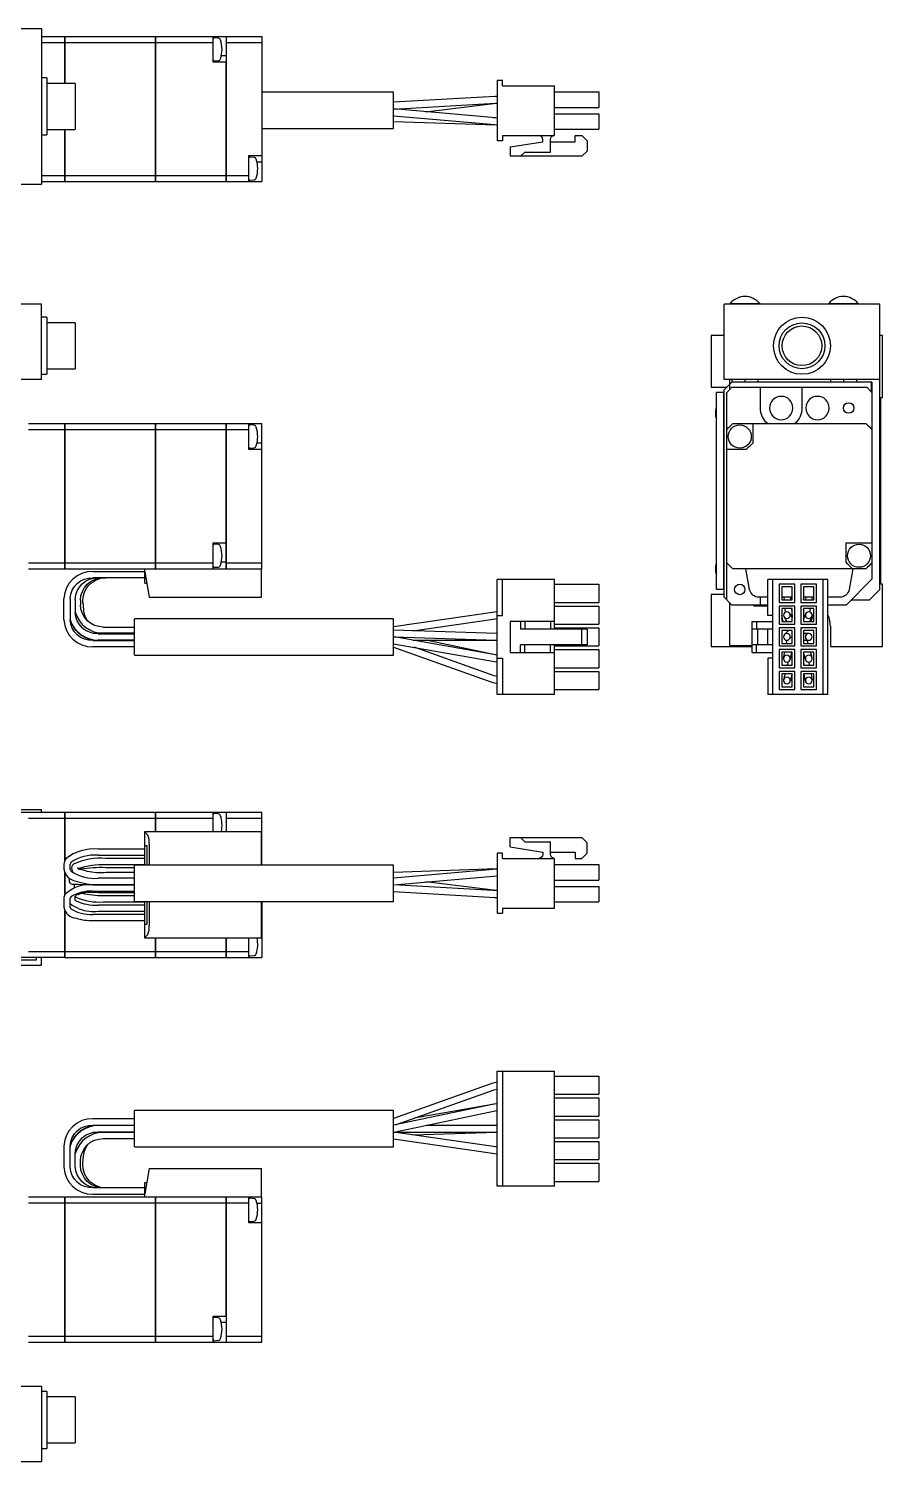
# Model space of a CAD drawing. Extents: x -2 to 434, y -8 to 288.
# Drawn here: x 269.2 to 433.9, y 11.5 to 287.8 of the extents above; entities that cross this region are included whole.
import ezdxf

# ---------------------------------------------------------------- set-up
doc = ezdxf.new("R2010")
doc.units = 0
doc.header["$LTSCALE"] = 0.5
doc.layers.add('MSM_CONTINUOUS', color=7, linetype='CONTINUOUS')

msp = doc.modelspace()

# ---------------------------------------------------------------- linework, layer by layer
at = {"layer": 'MSM_CONTINUOUS'}
for p, q in [((242.71, 287.83), (271.71, 287.83)), ((271.71, 287.83), (271.71, 257.83)), ((271.71, 286.33), (276.2, 286.33)), ((271.71, 285.17), (276.2, 285.17)), ((276.2, 277.25), (276.2, 286.33)), ((276.21, 286.33), (276.21, 277.25)), ((276.21, 286.33), (293.7, 286.33)), ((276.21, 285.17), (293.7, 285.17)), ((293.7, 258.33), (293.7, 286.33)), ((293.71, 286.32), (293.7, 286.32)), ((293.71, 285.16), (293.7, 285.16)), ((293.71, 286.33), (307.31, 286.33)), ((293.71, 286.33), (293.71, 258.33)), ((293.71, 285.17), (304.81, 285.17)), ((304.81, 281.33), (304.81, 286.33)), ((305.8, 285.99), (305.03, 286.06)), ((307.32, 286.33), (314.21, 286.33)), ((307.32, 286.33), (307.32, 258.33)), ((307.32, 285.17), (314.21, 285.17)), ((314.21, 286.33), (314.21, 258.33)), ((307.31, 282.58), (306.38, 282.58)), ((307.31, 281.33), (304.81, 281.33)), ((305.03, 281.59), (305.8, 281.66)), ((307.31, 258.33), (307.31, 281.33)), ((272.71, 278.33), (271.71, 278.33)), ((272.71, 278.33), (272.71, 267.33)), ((278.21, 277.25), (272.71, 277.25)), ((276.21, 277.4), (276.2, 277.38)), ((278.21, 277.25), (278.21, 268.4)), ((359.61, 277.82), (359.61, 266.22)), ((360.61, 277.82), (359.61, 277.82)), ((360.61, 276.82), (360.61, 277.82)), ((360.61, 276.82), (370.61, 276.82)), ((370.61, 267.22), (370.61, 276.82)), ((339.61, 275.56), (314.21, 275.56)), ((339.61, 268.56), (339.61, 275.56)), ((359.19, 274.75), (339.61, 273.63)), ((359.61, 274.77), (359.19, 274.75)), ((370.61, 275.62), (379.21, 275.62)), ((379.21, 275.62), (379.21, 272.62)), ((339.61, 272.32), (359.27, 273.45)), ((339.61, 271.02), (359.14, 269.31)), ((359.26, 270.61), (339.64, 272.33)), ((345.84, 271.78), (359.39, 273.44)), ((359.27, 273.45), (359.61, 273.47)), ((359.6, 273.46), (359.61, 273.46)), ((370.61, 272.62), (379.21, 272.62)), ((370.61, 271.42), (379.21, 271.42)), ((379.21, 271.42), (379.21, 268.42)), ((272.71, 268.4), (278.21, 268.4)), ((276.2, 258.33), (276.2, 268.4)), ((276.21, 268.4), (276.21, 258.33)), ((314.21, 268.56), (339.61, 268.56)), ((339.61, 269.93), (359.48, 269.28)), ((359.61, 270.59), (358.84, 270.64)), ((359.14, 269.31), (359.61, 269.28)), ((359.61, 270.58), (359.26, 270.61)), ((359.48, 269.28), (359.61, 269.27)), ((370.61, 268.42), (379.21, 268.42)), ((271.71, 267.33), (272.71, 267.33)), ((276.2, 267.63), (276.21, 267.61)), ((360.61, 266.22), (359.61, 266.22)), ((360.61, 267.22), (370.61, 267.22)), ((360.61, 267.22), (360.61, 266.22)), ((362.11, 265.02), (368.36, 266.02)), ((368.36, 266.02), (368.36, 266.47)), ((369.86, 264.02), (369.86, 266.47)), ((369.86, 266.02), (374.61, 266.02)), ((374.61, 267.22), (375.91, 267.22)), ((374.61, 266.02), (374.61, 267.22)), ((375.91, 267.22), (376.91, 266.22)), ((376.91, 266.22), (376.91, 264.22)), ((311.71, 263.33), (314.21, 263.33)), ((311.71, 258.33), (311.71, 263.33)), ((312.69, 262.99), (311.92, 263.06)), ((362.11, 265.02), (362.11, 263.22)), ((375.91, 263.22), (362.11, 263.22)), ((364.11, 263.22), (364.91, 264.02)), ((364.91, 264.02), (369.86, 264.02)), ((376.91, 264.22), (375.91, 263.22)), ((314.21, 262.08), (313.27, 262.08)), ((170.71, 257.83), (271.71, 257.83)), ((271.71, 259.48), (276.2, 259.48)), ((271.71, 258.33), (276.2, 258.33)), ((276.21, 259.48), (293.7, 259.48)), ((276.21, 258.33), (293.7, 258.33)), ((293.71, 259.48), (293.7, 259.48)), ((293.71, 258.34), (293.7, 258.34)), ((293.71, 259.48), (307.31, 259.48)), ((293.71, 258.33), (307.31, 258.33)), ((307.32, 259.48), (311.71, 259.48)), ((307.32, 258.33), (314.21, 258.33)), ((311.92, 258.59), (312.69, 258.66)), ((271.71, 234.66), (242.71, 234.66)), ((271.71, 220.16), (271.71, 234.66)), ((272.71, 232.16), (271.71, 232.16)), ((272.71, 232.16), (272.71, 221.16)), ((403.37, 220.16), (403.37, 234.66)), ((433.37, 234.66), (403.37, 234.66)), ((404.52, 234.82), (410.22, 234.82)), ((404.52, 234.82), (404.52, 234.66)), ((410.22, 234.66), (410.22, 234.82)), ((423.52, 234.82), (429.22, 234.82)), ((423.52, 234.82), (423.52, 234.66)), ((429.22, 234.66), (429.22, 234.82)), ((433.37, 179.66), (433.37, 234.66)), ((278.21, 231.08), (272.71, 231.08)), ((278.21, 231.08), (278.21, 222.23)), ((400.87, 228.66), (400.87, 218.66)), ((403.37, 228.66), (400.87, 228.66)), ((433.87, 228.66), (433.37, 228.66)), ((433.87, 216.66), (433.87, 228.66)), ((271.71, 221.16), (272.71, 221.16)), ((272.71, 222.23), (278.21, 222.23)), ((271.71, 220.16), (242.71, 220.16)), ((400.87, 218.66), (403.87, 218.66)), ((433.37, 220.16), (403.37, 220.16)), ((404.87, 219.66), (403.37, 218.16)), ((404.87, 218.66), (403.87, 217.66)), ((404.37, 220.16), (404.37, 218.16)), ((404.87, 220.16), (404.87, 219.66)), ((431.87, 219.66), (404.87, 219.66)), ((404.87, 218.66), (430.87, 218.66)), ((407.37, 220.16), (407.37, 219.66)), ((409.87, 220.16), (409.87, 219.66)), ((410.37, 214.66), (410.37, 218.66)), ((418.37, 218.66), (418.37, 214.66)), ((423.87, 220.16), (423.87, 219.66)), ((426.37, 220.16), (426.37, 219.66)), ((428.87, 220.16), (428.87, 219.66)), ((431.87, 217.66), (430.87, 218.66)), ((431.77, 217.76), (431.77, 219.66)), ((431.87, 219.66), (431.87, 210.54)), ((401.87, 179.66), (401.87, 217.66)), ((403.37, 217.66), (401.87, 217.66)), ((403.27, 179.66), (403.27, 217.66)), ((403.37, 178.16), (403.37, 218.16)), ((403.87, 210.55), (403.87, 217.66)), ((433.57, 216.66), (433.87, 216.66)), ((433.57, 180.66), (433.57, 216.66)), ((269.21, 211.66), (276.2, 211.66)), ((269.21, 210.5), (276.2, 210.5)), ((276.2, 183.66), (276.2, 211.66)), ((276.21, 211.66), (293.7, 211.66)), ((276.21, 211.66), (276.21, 183.66)), ((276.21, 210.5), (293.7, 210.5)), ((293.7, 183.66), (293.7, 211.66)), ((293.71, 211.65), (293.7, 211.65)), ((293.71, 210.5), (293.7, 210.5)), ((293.71, 211.66), (307.31, 211.66)), ((293.71, 211.66), (293.71, 183.66)), ((293.71, 210.5), (307.31, 210.5)), ((307.31, 183.66), (307.31, 211.66)), ((307.32, 211.66), (314.21, 211.66)), ((307.32, 211.66), (307.32, 183.66)), ((307.32, 210.5), (311.71, 210.5)), ((311.71, 206.66), (311.71, 211.66)), ((312.69, 211.32), (311.92, 211.39)), ((314.21, 183.66), (314.21, 211.66)), ((403.87, 184.81), (403.87, 210.5)), ((405.03, 211.66), (430.72, 211.66)), ((408.87, 211.66), (408.87, 207.91)), ((431.87, 210.5), (431.87, 184.81)), ((314.21, 207.91), (313.27, 207.91)), ((314.21, 206.66), (311.71, 206.66)), ((311.92, 206.93), (312.69, 206.99)), ((407.62, 206.66), (403.87, 206.66)), ((304.81, 188.66), (307.31, 188.66)), ((304.81, 183.66), (304.81, 188.66)), ((305.8, 188.32), (305.03, 188.39)), ((426.87, 188.66), (431.87, 188.66)), ((426.87, 184.91), (426.87, 188.66)), ((269.21, 184.81), (276.2, 184.81)), ((269.21, 183.66), (276.2, 183.66)), ((276.21, 184.81), (293.7, 184.81)), ((276.21, 183.66), (314.21, 183.66)), ((281.61, 183.11), (291.61, 183.11)), ((291.61, 180.86), (291.61, 183.66)), ((291.61, 183.06), (292.48, 178.16)), ((293.71, 184.81), (293.7, 184.81)), ((293.71, 183.67), (293.7, 183.67)), ((293.71, 184.81), (304.81, 184.81)), ((305.03, 183.93), (305.8, 183.99)), ((307.31, 184.91), (306.38, 184.91)), ((307.32, 184.81), (314.21, 184.81)), ((314.11, 178.16), (314.11, 183.66)), ((403.87, 177.66), (403.87, 184.76)), ((430.72, 183.66), (405.03, 183.66)), ((408.28, 179.65), (407.57, 183.66)), ((428.17, 183.66), (427.46, 179.65)), ((431.87, 184.77), (431.87, 181.66)), ((291.61, 181.91), (281.61, 181.91)), ((284.1, 181.91), (283.86, 181.9)), ((291.61, 180.86), (292, 180.86)), ((370.61, 181.61), (359.61, 181.61)), ((359.61, 159.41), (359.61, 181.61)), ((360.61, 174.61), (360.61, 181.61)), ((370.61, 172.01), (370.61, 181.61)), ((370.61, 180.66), (379.21, 180.66)), ((379.21, 180.66), (379.21, 177.16)), ((403.37, 179.66), (401.87, 179.66)), ((411.77, 174.61), (411.77, 181.61)), ((423.37, 181.61), (411.77, 181.61)), ((412.77, 159.41), (412.77, 181.61)), ((413.97, 180.66), (413.97, 177.16)), ((416.97, 180.66), (413.97, 180.66)), ((414.47, 180.16), (414.47, 177.66)), ((416.47, 180.16), (414.47, 180.16)), ((416.47, 177.66), (416.47, 180.16)), ((416.97, 177.16), (416.97, 180.66)), ((421.17, 180.66), (418.17, 180.66)), ((418.17, 180.66), (418.17, 177.16)), ((418.67, 180.16), (418.67, 177.66)), ((420.67, 180.16), (418.67, 180.16)), ((420.67, 177.66), (420.67, 180.16)), ((421.17, 177.16), (421.17, 180.66)), ((422.37, 181.61), (422.37, 159.41)), ((423.37, 159.41), (423.37, 181.61)), ((426.87, 176.66), (431.87, 181.66)), ((431.37, 177.66), (433.37, 179.66)), ((433.87, 180.66), (433.57, 180.66)), ((433.87, 168.66), (433.87, 180.66)), ((276.01, 173.81), (276.01, 177.91)), ((277.21, 177.91), (277.21, 173.81)), ((278.21, 177.75), (278.21, 175.27)), ((279.21, 177.6), (279.21, 176.72)), ((279.69, 177.14), (279.81, 175.76)), ((292.48, 178.16), (314.11, 178.16)), ((370.61, 177.16), (379.21, 177.16)), ((400.87, 178.66), (400.87, 168.66)), ((403.37, 178.66), (400.87, 178.66)), ((403.37, 178.16), (404.87, 176.66)), ((404.37, 177.16), (404.37, 168.86)), ((411.77, 178.16), (410.05, 178.16)), ((410.37, 176.66), (410.37, 178.16)), ((413.97, 177.16), (416.97, 177.16)), ((416.47, 178.16), (414.47, 178.16)), ((414.47, 177.66), (416.47, 177.66)), ((414.98, 177.66), (414.94, 178.16)), ((416.14, 178.16), (416.18, 177.66)), ((416.47, 177.78), (416.46, 178.16)), ((418.17, 177.16), (421.17, 177.16)), ((420.67, 178.16), (418.67, 178.16)), ((418.67, 177.66), (420.67, 177.66)), ((418.68, 177.66), (418.75, 178.16)), ((419.13, 178.16), (419.03, 177.66)), ((420.35, 178.16), (420.25, 177.66)), ((425.69, 178.16), (423.37, 178.16)), ((427.87, 177.66), (431.37, 177.66)), ((359.14, 175.3), (339.61, 172.47)), ((359.61, 175.34), (359.11, 175.29)), ((359.61, 174.61), (360.61, 174.61)), ((370.61, 176.46), (379.21, 176.46)), ((379.21, 176.46), (379.21, 172.96)), ((411.77, 176.66), (404.87, 176.66)), ((409.17, 176.46), (409.17, 176.66)), ((411.77, 176.46), (409.17, 176.46)), ((412.77, 174.61), (411.77, 174.61)), ((413.97, 176.46), (413.97, 172.96)), ((416.97, 176.46), (413.97, 176.46)), ((416.47, 175.96), (414.47, 175.96)), ((414.47, 175.96), (414.47, 173.46)), ((414.73, 173.46), (414.47, 174.64)), ((414.69, 173.64), (414.47, 174.15)), ((414.91, 174.37), (415.47, 173.46)), ((415.18, 175.29), (415.12, 175.96)), ((416.47, 174.31), (416.03, 175.04)), ((416.32, 175.96), (416.46, 174.33)), ((416.47, 173.46), (416.47, 175.96)), ((416.97, 172.96), (416.97, 176.46)), ((418.17, 176.46), (418.17, 172.96)), ((421.17, 176.46), (418.17, 176.46)), ((420.67, 175.96), (418.67, 175.96)), ((418.67, 175.96), (418.67, 173.46)), ((418.67, 175.77), (418.71, 175.96)), ((419.07, 174.95), (418.67, 173.95)), ((419.93, 175.96), (419.81, 175.34)), ((419.87, 173.46), (420.28, 174.47)), ((420.67, 175.24), (420.1, 173.46)), ((420.67, 173.46), (420.67, 175.96)), ((421.17, 172.96), (421.17, 176.46)), ((426.87, 176.66), (423.37, 176.66)), ((277.22, 173.81), (277.21, 173.85)), ((283.61, 172.41), (289.61, 172.41)), ((289.61, 167.01), (289.61, 174.01)), ((339.61, 174.01), (289.61, 174.01)), ((339.61, 167.01), (339.61, 174.01)), ((359.52, 171.16), (339.61, 171.81)), ((343.32, 171.69), (359.29, 174.01)), ((359.29, 174.01), (359.61, 174.04)), ((370.61, 173.51), (362.11, 173.51)), ((362.11, 173.51), (362.11, 167.51)), ((364.11, 173.51), (364.11, 172.01)), ((376.91, 172.01), (364.11, 172.01)), ((364.91, 173.51), (364.91, 172.01)), ((369.86, 173.51), (369.86, 172.01)), ((370.61, 172.96), (379.21, 172.96)), ((370.61, 172.26), (379.21, 172.26)), ((375.91, 169.01), (375.91, 172.01)), ((376.91, 172.01), (376.91, 169.01)), ((379.21, 172.26), (379.21, 168.76)), ((408.77, 167.51), (408.77, 173.51)), ((408.77, 173.51), (412.77, 173.51)), ((412.77, 172.01), (408.77, 172.01)), ((409.57, 173.51), (409.57, 172.01)), ((409.77, 172.01), (409.77, 169.01)), ((411.77, 169.01), (411.77, 172.01)), ((413.97, 172.96), (416.97, 172.96)), ((413.97, 172.26), (413.97, 168.76)), ((416.97, 172.26), (413.97, 172.26)), ((414.47, 173.46), (416.47, 173.46)), ((416.47, 171.76), (414.47, 171.76)), ((414.47, 171.76), (414.47, 169.26)), ((415.73, 171.68), (415.02, 170.97)), ((415.33, 173.46), (415.31, 173.72)), ((416.47, 169.26), (416.47, 171.76)), ((416.97, 168.76), (416.97, 172.26)), ((418.17, 172.96), (421.17, 172.96)), ((418.17, 172.26), (418.17, 168.76)), ((421.17, 172.26), (418.17, 172.26)), ((418.67, 173.46), (420.67, 173.46)), ((420.67, 171.76), (418.67, 171.76)), ((418.67, 171.76), (418.67, 169.26)), ((420.67, 169.26), (420.67, 171.76)), ((421.17, 168.76), (421.17, 172.26)), ((423.87, 172.56), (423.87, 168.66)), ((281.61, 169.81), (289.61, 169.81)), ((289.61, 168.61), (281.61, 168.61)), ((281.9, 171.26), (281.87, 171.27)), ((281.87, 171.27), (281.9, 171.26)), ((282.61, 171.21), (281.9, 171.26)), ((281.9, 171.26), (283.11, 171.11)), ((289.61, 171.21), (282.61, 171.21)), ((282.61, 171.11), (289.61, 171.11)), ((289.61, 169.91), (282.61, 169.91)), ((339.61, 170.51), (359.48, 169.86)), ((339.61, 169.2), (359.06, 165.75)), ((359.29, 167.03), (339.69, 170.51)), ((343.33, 169.86), (359.61, 169.86)), ((359.22, 167.06), (345.87, 169.86)), ((359.48, 169.86), (359.61, 169.86)), ((359.61, 171.16), (359.52, 171.16)), ((376.91, 169.01), (364.11, 169.01)), ((364.11, 167.51), (364.11, 169.01)), ((364.91, 167.51), (364.91, 169.01)), ((369.86, 167.51), (369.86, 169.01)), ((370.61, 159.41), (370.61, 169.01)), ((370.61, 168.76), (379.21, 168.76)), ((400.87, 168.66), (408.77, 168.66)), ((404.37, 168.86), (408.77, 168.86)), ((412.77, 169.01), (408.77, 169.01)), ((409.57, 167.51), (409.57, 169.01)), ((413.97, 168.76), (416.97, 168.76)), ((414.47, 169.26), (416.47, 169.26)), ((415.46, 169.86), (415.35, 169.26)), ((415.93, 170.05), (416.47, 170.59)), ((418.17, 168.76), (421.17, 168.76)), ((419.67, 171.16), (418.67, 171.16)), ((418.67, 169.86), (419.67, 169.86)), ((418.67, 169.26), (420.67, 169.26)), ((419.54, 169.26), (419.37, 169.86)), ((423.87, 168.66), (433.87, 168.66)), ((289.61, 167.01), (339.61, 167.01)), ((339.61, 168.52), (358.58, 161.79)), ((359.01, 163.01), (343.56, 168.5)), ((359.61, 166.99), (359.22, 167.06)), ((359.61, 166.98), (359.29, 167.03)), ((359.61, 166.41), (360.61, 166.41)), ((360.61, 166.41), (360.61, 159.41)), ((362.11, 167.51), (370.61, 167.51)), ((370.61, 168.06), (379.21, 168.06)), ((379.21, 168.06), (379.21, 164.56)), ((408.77, 167.51), (412.77, 167.51)), ((411.77, 166.41), (411.77, 159.41)), ((412.77, 166.41), (411.77, 166.41)), ((416.97, 168.06), (413.97, 168.06)), ((413.97, 168.06), (413.97, 164.56)), ((414.47, 167.56), (414.47, 165.06)), ((416.47, 167.56), (414.47, 167.56)), ((414.83, 166.43), (415.04, 167.56)), ((416.36, 167.56), (416.11, 166.19)), ((416.47, 165.06), (416.47, 167.56)), ((416.97, 164.56), (416.97, 168.06)), ((418.17, 168.06), (418.17, 164.56)), ((421.17, 168.06), (418.17, 168.06)), ((418.67, 167.56), (418.67, 165.06)), ((420.67, 167.56), (418.67, 167.56)), ((419.04, 166.14), (418.67, 167.5)), ((420, 167.56), (420.3, 166.48)), ((420.67, 165.06), (420.67, 167.56)), ((421.17, 164.56), (421.17, 168.06)), ((359.06, 165.75), (359.61, 165.68)), ((370.61, 164.56), (379.21, 164.56)), ((370.61, 163.86), (379.21, 163.86)), ((379.21, 163.86), (379.21, 160.36)), ((413.97, 164.56), (416.97, 164.56)), ((413.97, 163.86), (413.97, 160.36)), ((416.97, 163.86), (413.97, 163.86)), ((414.47, 165.06), (416.47, 165.06)), ((416.47, 163.36), (414.47, 163.36)), ((414.47, 163.36), (414.47, 160.86)), ((414.84, 162.26), (415.11, 163.36)), ((415.69, 165.7), (415.53, 165.06)), ((416.45, 163.36), (416.1, 161.95)), ((416.47, 160.86), (416.47, 163.36)), ((416.97, 160.36), (416.97, 163.86)), ((418.17, 164.56), (421.17, 164.56)), ((418.17, 163.86), (418.17, 160.36)), ((421.17, 163.86), (418.17, 163.86)), ((418.67, 165.06), (420.67, 165.06)), ((418.67, 163.36), (418.67, 160.86)), ((420.67, 163.36), (418.67, 163.36)), ((419.03, 162), (418.81, 163.36)), ((419.85, 165.06), (419.75, 165.66)), ((420.13, 163.36), (420.31, 162.21)), ((420.67, 160.86), (420.67, 163.36)), ((421.17, 160.36), (421.17, 163.86)), ((358.56, 161.79), (359.61, 161.53)), ((358.58, 161.79), (359.61, 161.53)), ((359.61, 162.85), (359, 163.02)), ((370.61, 160.36), (379.21, 160.36)), ((413.97, 160.36), (416.97, 160.36)), ((414.47, 160.86), (416.47, 160.86)), ((418.17, 160.36), (421.17, 160.36)), ((418.67, 160.86), (420.67, 160.86)), ((370.61, 159.41), (359.61, 159.41)), ((423.37, 159.41), (411.77, 159.41)), ((170.71, 137.2), (271.71, 137.2)), ((263.21, 136.7), (276.2, 136.7)), ((269.21, 135.54), (276.2, 135.54)), ((271.71, 136.7), (271.71, 137.2)), ((276.2, 127.41), (276.2, 136.7)), ((276.21, 136.69), (276.2, 136.69)), ((276.21, 135.55), (276.2, 135.55)), ((276.21, 136.7), (276.21, 127.43)), ((276.21, 136.7), (293.7, 136.7)), ((276.21, 135.54), (293.7, 135.54)), ((293.7, 133), (293.7, 136.7)), ((293.71, 136.69), (293.7, 136.69)), ((293.71, 135.55), (293.7, 135.55)), ((293.71, 136.7), (307.31, 136.7)), ((293.71, 136.7), (293.71, 133)), ((293.71, 135.54), (304.81, 135.54)), ((304.81, 133), (304.81, 136.7)), ((305.8, 136.36), (305.03, 136.43)), ((307.32, 136.7), (307.32, 133)), ((307.32, 136.7), (314.21, 136.7)), ((307.32, 135.54), (314.21, 135.54)), ((314.21, 126.47), (314.21, 136.7)), ((291.61, 133), (314.11, 133)), ((291.61, 126.47), (291.61, 133)), ((291.61, 132.89), (292.22, 132.29)), ((314.11, 126.47), (314.11, 133)), ((291.61, 130.3), (292, 130.3)), ((292, 130.3), (292, 126.47)), ((292.48, 130.52), (292.48, 126.47)), ((362.11, 131.8), (375.91, 131.8)), ((362.11, 130), (362.11, 131.8)), ((362.11, 130), (368.36, 129)), ((364.11, 131.8), (364.91, 131)), ((364.91, 131), (369.86, 131)), ((369.86, 128.55), (369.86, 131)), ((376.91, 130.8), (375.91, 131.8)), ((376.91, 128.8), (376.91, 130.8)), ((291.61, 129.6), (282.61, 129.6)), ((282.61, 128.4), (291.61, 128.4)), ((291.61, 127.8), (284.1, 127.8)), ((359.61, 128.8), (359.61, 117.2)), ((360.61, 128.8), (359.61, 128.8)), ((360.61, 127.8), (360.61, 128.8)), ((360.61, 127.8), (370.61, 127.8)), ((368.36, 129), (368.36, 128.55)), ((369.86, 129), (374.61, 129)), ((370.61, 118.2), (370.61, 127.8)), ((374.61, 129), (374.61, 127.8)), ((374.61, 127.8), (375.91, 127.8)), ((375.91, 127.8), (376.91, 128.8)), ((276.01, 126.65), (276.01, 125.7)), ((276.2, 120.8), (276.2, 125.05)), ((276.21, 125.02), (276.21, 120.82)), ((277.21, 125.68), (277.21, 126.65)), ((277.54, 125.66), (277.55, 125.62)), ((277.55, 125.62), (277.62, 125.42)), ((278.73, 125.87), (278.68, 126.03)), ((289.61, 126), (284.07, 126)), ((284.1, 126.6), (291.61, 126.6)), ((284.19, 125.05), (284.15, 125.05)), ((289.61, 125.05), (284.17, 125.05)), ((289.61, 119.47), (289.61, 126.47)), ((339.61, 126.47), (289.61, 126.47)), ((339.61, 119.47), (339.61, 126.47)), ((359.48, 125.75), (339.61, 125.1)), ((358.73, 125.68), (339.61, 124)), ((339.64, 122.7), (358.84, 124.38)), ((359.61, 125.73), (358.73, 125.68)), ((358.84, 124.38), (359.61, 124.43)), ((359.61, 125.75), (359.15, 125.74)), ((359.61, 125.75), (359.48, 125.75)), ((370.61, 126.6), (379.21, 126.6)), ((379.21, 126.6), (379.21, 123.6)), ((277.05, 123.69), (277.01, 123.49)), ((277.17, 123.87), (277.05, 123.69)), ((278.02, 122.83), (278.01, 122.78)), ((278.01, 122.78), (278.01, 122.37)), ((278.01, 122.37), (278.01, 122.34)), ((278.01, 122.34), (278.07, 122.11)), ((289.61, 122.65), (281.61, 122.65)), ((289.61, 123.95), (282.61, 123.95)), ((282.61, 122.75), (289.61, 122.75)), ((358.83, 121.6), (339.61, 122.7)), ((359.39, 121.58), (345.84, 123.24)), ((359.61, 121.56), (358.83, 121.6)), ((370.61, 123.6), (379.21, 123.6)), ((370.61, 122.4), (379.21, 122.4)), ((379.21, 122.4), (379.21, 119.4)), ((276.01, 120.09), (276.01, 118.35)), ((277.21, 118.35), (277.21, 120.09)), ((278.21, 119.75), (278.21, 120.49)), ((280.56, 121.27), (282.61, 121.2)), ((281.61, 121.45), (289.61, 121.45)), ((282.61, 121.2), (289.61, 121.2)), ((289.61, 120.6), (283.61, 120.6)), ((283.61, 119.4), (291.61, 119.4)), ((289.61, 119.47), (339.61, 119.47)), ((291.61, 112.4), (291.61, 119.47)), ((292, 119.47), (292, 115.1)), ((292.48, 119.47), (292.48, 114.88)), ((314.11, 112.4), (314.11, 119.47)), ((314.21, 119.47), (314.21, 108.7)), ((339.61, 121.4), (359.19, 120.27)), ((358.76, 120.3), (359.61, 120.26)), ((359.05, 120.28), (359.61, 120.26)), ((359.19, 120.27), (359.61, 120.26)), ((370.61, 119.4), (379.21, 119.4)), ((276.2, 108.7), (276.2, 117.75)), ((276.21, 117.73), (276.21, 108.7)), ((291.61, 117), (281.61, 117)), ((291.61, 118.8), (282.61, 118.8)), ((282.61, 117.6), (291.61, 117.6)), ((359.61, 117.2), (360.61, 117.2)), ((360.61, 118.2), (370.61, 118.2)), ((360.61, 118.2), (360.61, 117.2)), ((281.61, 115.8), (291.61, 115.8)), ((291.61, 115.1), (292, 115.1)), ((292.22, 113.11), (291.61, 112.51)), ((314.11, 112.4), (291.61, 112.4)), ((293.7, 108.7), (293.7, 112.4)), ((293.71, 112.4), (293.71, 108.7)), ((307.31, 108.7), (307.31, 112.4)), ((307.32, 112.4), (307.32, 108.7)), ((311.71, 108.7), (311.71, 112.4)), ((314.11, 112.45), (314.21, 112.45)), ((243.71, 108.2), (270.71, 108.2)), ((276.2, 108.7), (263.21, 108.7)), ((269.21, 109.85), (276.2, 109.85)), ((270.71, 108.2), (270.71, 108.7)), ((271.71, 107.2), (271.71, 108.7)), ((276.21, 109.86), (276.2, 109.86)), ((276.21, 108.71), (276.2, 108.71)), ((276.21, 109.85), (293.7, 109.85)), ((276.21, 108.7), (293.7, 108.7)), ((293.71, 109.86), (293.7, 109.86)), ((293.71, 108.71), (293.7, 108.71)), ((293.71, 109.85), (307.31, 109.85)), ((293.71, 108.7), (307.31, 108.7)), ((307.32, 109.85), (311.71, 109.85)), ((307.32, 108.7), (314.21, 108.7)), ((311.92, 108.97), (312.69, 109.04)), ((242.71, 107.2), (271.71, 107.2)), ((359.61, 86.75), (370.61, 86.75)), ((359.61, 64.55), (359.61, 86.75)), ((360.61, 86.75), (360.61, 64.55)), ((370.61, 64.55), (370.61, 86.75)), ((370.61, 85.8), (379.21, 85.8)), ((379.21, 85.8), (379.21, 82.3)), ((358.58, 84.37), (339.61, 77.64)), ((339.99, 76.39), (359.01, 83.15)), ((359.61, 84.63), (358.58, 84.37)), ((359, 83.14), (359.61, 83.31)), ((359.01, 83.15), (359.61, 83.31)), ((358.95, 80.38), (339.61, 76.31)), ((359.06, 80.41), (343.56, 77.66)), ((359.61, 80.48), (358.95, 80.38)), ((359.61, 80.48), (359.06, 80.41)), ((370.61, 82.3), (379.21, 82.3)), ((370.61, 81.6), (379.21, 81.6)), ((379.21, 81.6), (379.21, 78.1)), ((289.61, 77.55), (281.61, 77.55)), ((289.61, 72.15), (289.61, 79.15)), ((339.61, 79.15), (289.61, 79.15)), ((339.61, 72.15), (339.61, 79.15)), ((339.67, 75), (359.22, 79.1)), ((359.22, 79.1), (359.61, 79.17)), ((370.61, 78.1), (379.21, 78.1)), ((370.61, 77.4), (379.21, 77.4)), ((379.21, 77.4), (379.21, 73.9)), ((281.61, 76.35), (289.61, 76.35)), ((281.9, 74.9), (281.87, 74.89)), ((281.87, 74.89), (281.9, 74.9)), ((281.9, 74.9), (283.11, 75.05)), ((282.61, 74.95), (281.9, 74.9)), ((289.61, 76.25), (282.61, 76.25)), ((282.61, 75.05), (289.61, 75.05)), ((289.61, 74.95), (282.61, 74.95)), ((359.32, 72.15), (339.61, 75.01)), ((339.68, 75), (359.61, 75)), ((343.32, 74.47), (359.52, 75)), ((359.61, 76.3), (345.87, 76.3)), ((276.01, 72.35), (276.01, 68.25)), ((277.21, 68.25), (277.21, 72.35)), ((277.22, 72.35), (277.21, 72.31)), ((283.61, 73.75), (289.61, 73.75)), ((289.61, 72.15), (339.61, 72.15)), ((339.61, 73.69), (359.14, 70.86)), ((359.61, 72.12), (359.29, 72.15)), ((359.61, 72.12), (359.32, 72.15)), ((370.61, 73.9), (379.21, 73.9)), ((370.61, 73.2), (379.21, 73.2)), ((379.21, 73.2), (379.21, 69.7)), ((278.21, 68.41), (278.21, 70.89)), ((279.21, 68.56), (279.21, 69.44)), ((279.69, 69.02), (279.81, 70.4)), ((359.14, 70.86), (359.61, 70.81)), ((370.61, 69.7), (379.21, 69.7)), ((292.48, 68), (291.61, 63.1)), ((292.48, 68), (314.11, 68)), ((314.11, 62.5), (314.11, 68)), ((370.61, 69), (379.21, 69)), ((379.21, 69), (379.21, 65.5)), ((291.61, 64.25), (281.61, 64.25)), ((284.1, 64.25), (283.86, 64.26)), ((291.61, 62.5), (291.61, 65.3)), ((291.61, 65.3), (292, 65.3)), ((370.61, 64.55), (359.61, 64.55)), ((370.61, 65.5), (379.21, 65.5)), ((269.21, 62.5), (276.2, 62.5)), ((269.21, 61.35), (276.2, 61.35)), ((276.2, 34.5), (276.2, 62.5)), ((276.21, 62.5), (307.31, 62.5)), ((276.21, 62.5), (276.21, 34.5)), ((276.21, 61.35), (293.7, 61.35)), ((281.61, 63.05), (291.61, 63.05)), ((293.7, 34.5), (293.7, 62.5)), ((293.71, 62.49), (293.7, 62.49)), ((293.71, 61.34), (293.7, 61.34)), ((293.71, 62.5), (293.71, 34.5)), ((293.71, 61.35), (307.31, 61.35)), ((307.31, 39.5), (307.31, 62.5)), ((307.32, 62.5), (314.21, 62.5)), ((307.32, 62.5), (307.32, 34.5)), ((307.32, 61.35), (311.71, 61.35)), ((311.71, 57.5), (311.71, 62.5)), ((312.69, 62.16), (311.92, 62.23)), ((314.21, 61.25), (313.27, 61.25)), ((314.21, 34.5), (314.21, 62.5)), ((314.21, 57.5), (311.71, 57.5)), ((311.92, 57.77), (312.69, 57.84)), ((304.81, 39.5), (307.31, 39.5)), ((304.81, 34.5), (304.81, 39.5)), ((305.8, 39.16), (305.03, 39.23)), ((307.31, 38.25), (306.38, 38.25)), ((307.31, 38.25), (307.31, 34.51)), ((269.21, 35.66), (276.2, 35.66)), ((269.21, 34.5), (276.2, 34.5)), ((276.21, 35.66), (293.7, 35.66)), ((276.21, 34.5), (293.7, 34.5)), ((293.71, 35.67), (293.7, 35.67)), ((293.71, 34.51), (293.7, 34.51)), ((293.71, 35.66), (304.81, 35.66)), ((293.71, 34.5), (307.31, 34.5)), ((305.03, 34.77), (305.8, 34.84)), ((307.32, 35.66), (314.21, 35.66)), ((307.32, 34.5), (314.21, 34.5)), ((242.71, 26), (271.71, 26)), ((271.71, 26), (271.71, 11.5)), ((272.71, 25), (271.71, 25)), ((272.71, 25), (272.71, 14)), ((278.21, 23.93), (272.71, 23.93)), ((278.21, 23.93), (278.21, 15.08)), ((271.71, 14), (272.71, 14)), ((272.71, 15.08), (278.21, 15.08)), ((242.71, 11.5), (271.71, 11.5))]:
    msp.add_line(p, q, dxfattribs=at)
for centre, radius in [((418.37, 226.66), 5.5), ((418.37, 226.66), 4.42), ((418.37, 226.66), 3.82), ((427.37, 214.66), 1.01), ((406.37, 209.16), 2.23), ((429.37, 186.16), 2.23), ((406.37, 179.66), 1.01)]:
    msp.add_circle(centre, radius, dxfattribs=at)
at = {"layer": 'MSM_CONTINUOUS', "extrusion": (0, 0, -1)}
for centre, radius in [((-414.37, 214.66), 2.25), ((-421.37, 214.66), 2.25), ((-415.47, 174.71), 0.65), ((-419.67, 174.71), 0.65), ((-415.47, 170.51), 0.65), ((-419.67, 170.51), 0.65), ((-415.47, 166.31), 0.65), ((-419.67, 166.31), 0.65), ((-415.47, 162.11), 0.65), ((-419.67, 162.11), 0.65)]:
    msp.add_circle(centre, radius, dxfattribs=at)
at = {"layer": 'MSM_CONTINUOUS'}
for centre, radius, start, end in [((305.01, 285.86), 0.2, 85, 180), ((305.76, 285.49), 0.5, 17.6292, 85), ((300.51, 283.83), 6, 342.3708, 17.6292), ((305.76, 282.16), 0.5, 275, 342.3708), ((305.01, 281.79), 0.2, 180, 275), ((367.61, 266.47), 0.75, 0, 90), ((311.9, 262.86), 0.2, 85, 161.8051), ((312.65, 262.49), 0.5, 17.6292, 85), ((307.4, 260.83), 6, 342.3708, 17.6292), ((311.9, 258.79), 0.2, 198.1949, 275), ((312.65, 259.16), 0.5, 275, 342.3708), ((407.37, 232.46), 3.7, 90, 140.3692), ((407.37, 232.46), 3.7, 39.6308, 90), ((426.37, 232.46), 3.7, 90, 140.3692), ((426.37, 232.46), 3.7, 39.6308, 90), ((404.67, 213.67), 3, 159.0034, 180.1444), ((404.67, 213.65), 3, 180, 201.04), ((311.9, 211.19), 0.2, 85, 161.8051), ((312.65, 210.82), 0.5, 17.6292, 85), ((307.4, 209.16), 6, 342.3708, 17.6292), ((312.65, 207.49), 0.5, 275, 342.3708), ((311.9, 207.13), 0.2, 198.1949, 275), ((305.01, 188.19), 0.2, 85, 180), ((305.76, 187.82), 0.5, 17.6292, 85), ((300.51, 186.16), 6, 342.3708, 17.6292), ((281.42, 177.7), 5.41, 87.9657, 177.8137), ((305.01, 184.13), 0.2, 180, 275), ((305.76, 184.49), 0.5, 275, 342.3708), ((404.67, 183.67), 3, 159.0034, 180.1444), ((404.67, 183.65), 3, 180, 201.04), ((283.59, 176.8), 5.59, 195.9654, 270.2921), ((418.87, 172.56), 5, 0, 25.8857), ((281.42, 174.01), 5.41, 182.1273, 272.0933), ((282.54, 175.48), 5.57, 197.3809, 270.7723), ((305.01, 136.23), 0.2, 85, 180), ((305.76, 135.87), 0.5, 17.6292, 85), ((300.51, 134.2), 6, 348.463, 17.6291), ((287.97, 130.76), 4.51, 356.9565, 19.8759), ((277.73, 126.62), 1.72, 139.0024, 178.8954), ((281.86, 120.89), 8.74, 85.0197, 128.3235), ((281.87, 120.71), 7.72, 84.4381, 125.6687), ((283.17, 115.1), 12.73, 85.8454, 114.6186), ((278.73, 126.14), 2.75, 189.2724, 261.0568), ((277.83, 126.58), 0.622, 138.9031, 173.0608), ((278.08, 125.89), 0.889, 193.8661, 231.118), ((278.48, 125.91), 0.978, 128.7039, 194.8652), ((282.03, 132.58), 8.65, 238.5524, 273.8561), ((278.74, 125.87), 1.21, 201.8456, 229.7784), ((279.26, 126.53), 0.846, 231.4689, 266.9127), ((283.33, 99.14), 26.87, 88.4238, 98.8516), ((283.43, 138.8), 13.77, 252.1759, 267.1972), ((283.43, 138.8), 13.77, 272.9984, 272.9996), ((280.77, 116.27), 6.43, 82.4193, 135.037), ((277.64, 123.47), 0.622, 178.1145, 264.9417), ((281.33, 192.73), 69.98, 266.9256, 270.5083), ((282.42, 135.68), 12.93, 251.4264, 270.8555), ((277.46, 120.08), 1.45, 149.5973, 179.5942), ((277.68, 120.02), 0.476, 123.7324, 171.3862), ((281.68, 124.8), 7.25, 231.9863, 263.6299), ((281.14, 114.34), 7.13, 86.1621, 121.44), ((278.75, 120.08), 0.679, 120.1743, 142.5013), ((278.44, 120.55), 0.266, 210.6087, 235.589), ((279.14, 120.59), 1.25, 222.2163, 230.9064), ((282.78, 130.33), 10.96, 245.8666, 274.385), ((282.09, 127.5), 8.72, 244.6207, 273.4586), ((283.32, 107.4), 14.15, 96.6571, 110.3054), ((278.57, 118.83), 2.6, 190.5511, 265.471), ((277.72, 118.46), 0.517, 191.8582, 224.7596), ((281.1, 123.84), 6.86, 236.8577, 274.2662), ((281.5, 127.19), 11.39, 254.0263, 270.5737), ((281.74, 126.01), 8.45, 264.0847, 275.9153), ((287.84, 114.66), 4.64, 340.4546, 2.713), ((307.4, 111.2), 6, 342.3708, 11.5369), ((311.9, 109.17), 0.2, 198.1949, 275), ((312.65, 109.53), 0.5, 275, 342.3708), ((281.42, 72.15), 5.41, 87.9067, 177.8727), ((282.54, 70.68), 5.57, 89.2277, 162.6191), ((283.59, 69.36), 5.59, 89.7079, 164.0346), ((281.42, 68.46), 5.41, 182.1863, 272.0343), ((311.9, 62.03), 0.2, 85, 161.8051), ((312.65, 61.67), 0.5, 17.6292, 85), ((307.4, 60), 6, 342.3708, 17.6292), ((312.65, 58.33), 0.5, 275, 342.3708), ((311.9, 57.97), 0.2, 198.1949, 275), ((305.01, 39.03), 0.2, 85, 180), ((305.76, 38.67), 0.5, 17.6292, 85), ((300.51, 37), 6, 342.3708, 17.6292), ((305.01, 34.97), 0.2, 180, 275), ((305.76, 35.33), 0.5, 275, 342.3708)]:
    msp.add_arc(centre, radius, start, end, dxfattribs=at)
at = {"layer": 'MSM_CONTINUOUS', "extrusion": (0, 0, -1)}
for centre, radius, start, end in [((-370.61, 266.47), 0.75, 0, 90), ((-414.37, 214.66), 4, 311.4096, 0), ((-414.37, 214.66), 4, 180, 228.5904), ((-417.87, 197.66), 19, 42.5374, 47.4636), ((-417.87, 197.66), 19, 132.5364, 137.4636), ((-394.83, 220.7), 19, 222.3336, 227.6664), ((-417.87, 197.66), 19, 312.5374, 317.4626), ((-440.92, 197.7), 19, 312.3336, 317.6664), ((-417.87, 197.66), 19, 222.5364, 227.4626), ((-281.42, 177.7), 4.22, 2.8542, 92.5704), ((-282.5, 177.62), 4.29, 1.642, 91.5567), ((-283.57, 177.55), 4.36, 0.5892, 90.5857), ((-284.06, 177.52), 4.39, 355.0821, 90.1308), ((-410.05, 179.96), 1.8, 270, 350), ((-425.69, 179.96), 1.8, 190, 270), ((-414.37, 180.66), 3.5, 233.1642, 238.9973), ((-282.5, 175.4), 4.29, 268.4892, 358.3121), ((-283.57, 176.77), 4.36, 269.4314, 359.3937), ((-284.17, 176.14), 4.37, 322.9581, 354.9542), ((-281.43, 174.03), 4.22, 267.5064, 357.069), ((-282.51, 175.26), 5.45, 271.1091, 336.0046), ((-367.61, 128.55), 0.75, 180, 270), ((-370.61, 128.55), 0.75, 270, 0), ((-283.32, 112.84), 13.78, 70.6907, 93.2092), ((-283.41, 150.32), 25.29, 268.3223, 271.4809), ((-282.14, 109.26), 13.5, 84.8625, 92.0051), ((-359.92, 125.9), 4.35, 274.0193, 276.9792), ((-283.18, 136.39), 15.8, 268.4424, 283.4128), ((-281.43, 72.13), 4.22, 2.931, 92.4936), ((-282.51, 70.9), 5.45, 23.9954, 88.8909), ((-282.5, 70.76), 4.29, 1.6879, 91.5108), ((-283.57, 69.39), 4.36, 0.6063, 90.5686), ((-284.17, 70.02), 4.37, 5.0458, 37.0419), ((-281.42, 68.46), 4.22, 267.4296, 357.1458), ((-282.5, 68.53), 4.29, 268.4433, 358.358), ((-283.57, 68.61), 4.36, 269.4143, 359.4108), ((-284.06, 68.64), 4.39, 269.8692, 4.9179)]:
    msp.add_arc(centre, radius, start, end, dxfattribs=at)

doc.saveas('drawing.dxf')
